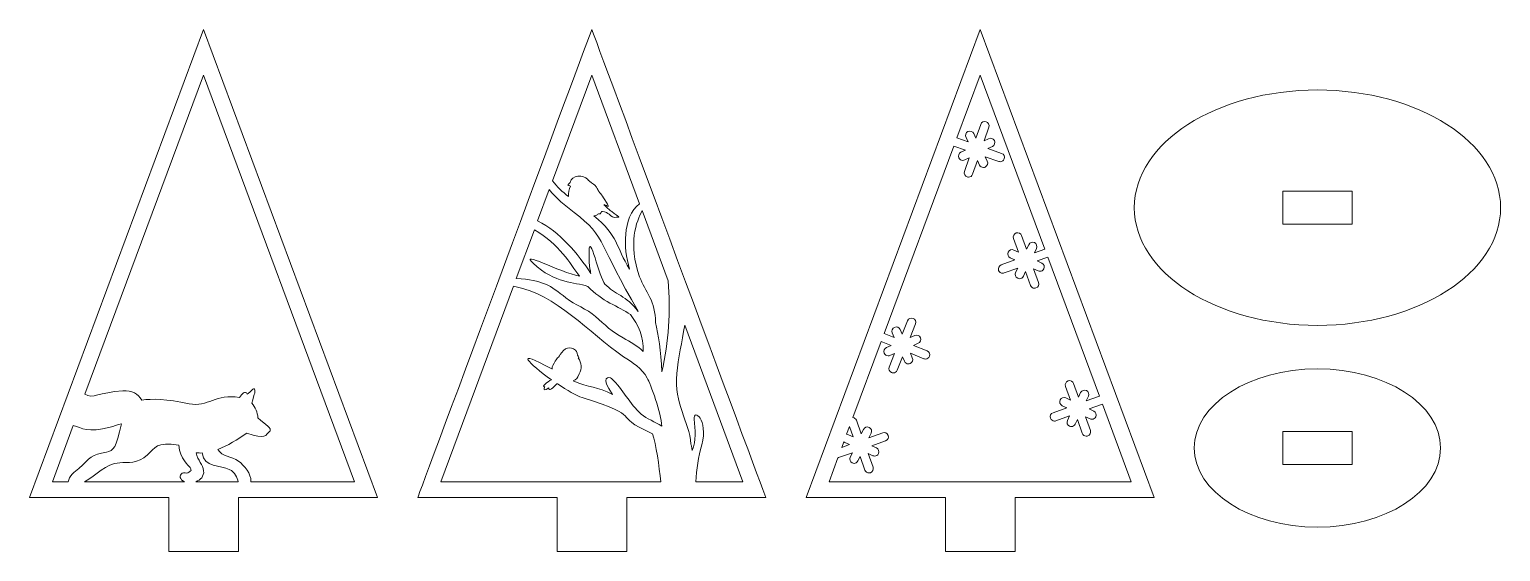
# Model space of a CAD drawing. Header units: inches. Extents: x 0 to 424, y -152 to -2.
import ezdxf

# ---------------------------------------------------------------- set-up
doc = ezdxf.new("R2010")
doc.units = ezdxf.units.IN
doc.header["$MEASUREMENT"] = 0
doc.layers.add('_U+0421_U+043B_U+043E_U+0439 1', color=7, linetype='Continuous')

msp = doc.modelspace()

# ---------------------------------------------------------------- linework, layer by layer
at = {"layer": '_U+0421_U+043B_U+043E_U+0439 1', "color": 1, "lineweight": 5, "true_color": 0xff1200}
for points in [[(50.11, -2.16), (0, -136.88), (40.16, -136.88), (40.16, -152.4), (60.17, -152.4), (60.17, -136.88), (100.23, -136.88), (50.11, -2.16)], [(273.77, -2.16), (223.66, -136.88), (263.82, -136.88), (263.82, -152.4), (283.83, -152.4), (283.83, -136.88), (323.89, -136.88), (273.77, -2.16)], [(380.91, -48.68), (360.91, -48.68), (360.91, -58.21), (380.91, -58.21), (380.91, -48.68)], [(380.91, -117.83), (360.91, -117.83), (360.91, -127.35), (380.91, -127.35), (380.91, -117.83)]]:
    msp.add_lwpolyline(points, dxfattribs=at)
for points, knots in [([(161.94, -2.16), (161.11, -4.39), (112.36, -135.45), (111.83, -136.88), (111.83, -136.88), (151.99, -136.88), (151.99, -136.88), (151.99, -136.88), (151.99, -152.4), (151.99, -152.4), (151.99, -152.4), (172, -152.4), (172, -152.4), (172, -152.4), (172, -136.88), (172, -136.88), (172, -136.88), (212.06, -136.88), (212.06, -136.88), (210.23, -131.95), (162.88, -4.69), (161.94, -2.16)], [0, 0, 0, 0, 1, 1, 1, 2, 2, 2, 3, 3, 3, 4, 4, 4, 5, 5, 5, 6, 6, 6, 7, 7, 7, 7]), ([(93.63, -132.29), (93.63, -132.29), (63.77, -132.29), (63.77, -132.29), (63.91, -129.97), (61.9, -127.65), (60.19, -126.36), (58.15, -124.81), (55.48, -125.3), (54.27, -123.01), (57, -121.94), (60.02, -120.18), (62.56, -118.36), (68.18, -120.29), (68.12, -118.78), (68.93, -118.01), (69.04, -117.91), (69.19, -117.86), (69.28, -117.71), (69.76, -116.9), (68.29, -116.12), (65.79, -113.94), (65.68, -112.38), (65.12, -110.87), (64.07, -109.74), (64.88, -106.61), (65.14, -106.32), (64.81, -105.69), (64.49, -105.06), (63.81, -106.46), (62.69, -107.12), (62.13, -105.92), (61.29, -107.03), (60.53, -108.03), (53.63, -106.91), (51.39, -110.91), (46.01, -109.86), (39.41, -108.55), (35.17, -108.32), (32.37, -108.85), (31.23, -107), (29.62, -106.01), (26.91, -106.16), (19.93, -106.56), (18.27, -108.54), (15.95, -107.15), (15.95, -107.15), (50.11, -15.31), (50.11, -15.31), (50.11, -15.31), (93.63, -132.29), (93.63, -132.29)], [0, 0, 0, 0, 1, 1, 1, 2, 2, 2, 3, 3, 3, 4, 4, 4, 5, 5, 5, 6, 6, 6, 7, 7, 7, 8, 8, 8, 9, 9, 9, 10, 10, 10, 11, 11, 11, 12, 12, 12, 13, 13, 13, 14, 14, 14, 15, 15, 15, 16, 16, 16, 17, 17, 17, 17]), ([(161.94, -15.31), (161.94, -15.31), (175.72, -52.34), (175.72, -52.34), (173.07, -54.15), (171.98, -57.78), (171.75, -61.06), (171.36, -64.26), (171.9, -67.81), (172.81, -71.17), (168.9, -64.69), (169.58, -61.59), (162.51, -55.77), (162.8, -55.76), (163.12, -55.72), (163.36, -55.57), (163.55, -55.45), (163.53, -55.37), (163.69, -55.3), (163.98, -55.16), (164.13, -55.33), (164.34, -55.18), (164.85, -54.67), (164.51, -54.3), (165.61, -54.66), (166.52, -54.97), (166.54, -55.09), (167.45, -55.76), (168.29, -56.36), (168.19, -56.24), (168.98, -56.19), (170.28, -56.13), (169.8, -56.29), (167.67, -54.58), (167.57, -54.52), (165.39, -52.65), (165.47, -52.57), (165.49, -52.55), (165.59, -52.62), (165.9, -52.74), (166.85, -53.06), (167.08, -53.5), (166.21, -51.97), (164.86, -49.64), (164.4, -49.47), (164.03, -48.89), (163.6, -48.27), (163.69, -48.17), (163.29, -47.59), (162.5, -46.49), (162.4, -46.76), (161.85, -46.28), (161.73, -46.18), (161.66, -46.09), (161.49, -45.97), (161.25, -45.78), (161.13, -45.78), (160.82, -45.34), (159.62, -43.82), (156.05, -44), (155.75, -46.21), (155.41, -46.37), (155.15, -46.66), (155.01, -47), (155.29, -47.02), (155.56, -47.12), (155.82, -47.26), (155.33, -48.18), (155.12, -49.17), (155.2, -50.24), (153.51, -48.89), (151.93, -47.42), (150.64, -45.69), (150.64, -45.69), (161.94, -15.31), (161.94, -15.31)], [0, 0, 0, 0, 1, 1, 1, 2, 2, 2, 3, 3, 3, 4, 4, 4, 5, 5, 5, 6, 6, 6, 7, 7, 7, 8, 8, 8, 9, 9, 9, 10, 10, 10, 11, 11, 11, 12, 12, 12, 13, 13, 13, 14, 14, 14, 15, 15, 15, 16, 16, 16, 17, 17, 17, 18, 18, 18, 19, 19, 19, 20, 20, 20, 21, 21, 21, 22, 22, 22, 23, 23, 23, 24, 24, 24, 25, 25, 25, 25]), ([(230.26, -132.29), (230.26, -132.29), (232.82, -125.41), (232.82, -125.41), (232.89, -125.4), (232.96, -125.39), (233.03, -125.36), (233.03, -125.36), (236.98, -123.95), (236.98, -123.95), (236.98, -123.95), (236.36, -125.27), (236.36, -125.27), (236.07, -125.89), (236.33, -126.62), (236.94, -126.91), (237.12, -127), (237.3, -127.03), (237.47, -127.03), (237.93, -127.03), (238.38, -126.77), (238.59, -126.33), (238.59, -126.33), (239.21, -125.01), (239.21, -125.01), (239.21, -125.01), (240.62, -128.96), (240.62, -128.96), (240.8, -129.47), (241.28, -129.78), (241.78, -129.78), (241.92, -129.78), (242.06, -129.76), (242.2, -129.71), (242.84, -129.48), (243.18, -128.77), (242.95, -128.13), (242.95, -128.13), (241.54, -124.18), (241.54, -124.18), (241.54, -124.18), (242.86, -124.81), (242.86, -124.81), (243.03, -124.89), (243.21, -124.93), (243.39, -124.93), (243.85, -124.93), (244.29, -124.67), (244.5, -124.22), (244.79, -123.61), (244.53, -122.87), (243.92, -122.58), (243.92, -122.58), (242.6, -121.95), (242.6, -121.95), (242.6, -121.95), (246.55, -120.55), (246.55, -120.55), (247.19, -120.32), (247.53, -119.61), (247.3, -118.97), (247.07, -118.33), (246.36, -117.99), (245.72, -118.22), (245.72, -118.22), (241.77, -119.63), (241.77, -119.63), (241.77, -119.63), (242.4, -118.31), (242.4, -118.31), (242.69, -117.69), (242.43, -116.96), (241.81, -116.66), (241.19, -116.37), (240.46, -116.63), (240.16, -117.25), (240.16, -117.25), (239.54, -118.57), (239.54, -118.57), (239.54, -118.57), (238.13, -114.62), (238.13, -114.62), (237.97, -114.17), (237.58, -113.87), (237.13, -113.81), (237.13, -113.81), (245.26, -91.98), (245.26, -91.98), (245.26, -91.98), (248.14, -93.14), (248.14, -93.14), (248.14, -93.14), (246.81, -93.71), (246.81, -93.71), (246.18, -93.98), (245.89, -94.71), (246.16, -95.33), (246.36, -95.8), (246.81, -96.08), (247.29, -96.08), (247.45, -96.08), (247.62, -96.05), (247.78, -95.98), (247.78, -95.98), (249.12, -95.41), (249.12, -95.41), (249.12, -95.41), (247.56, -99.3), (247.56, -99.3), (247.31, -99.93), (247.62, -100.65), (248.25, -100.9), (248.4, -100.96), (248.55, -100.99), (248.71, -100.99), (249.2, -100.99), (249.66, -100.7), (249.85, -100.22), (249.85, -100.22), (251.41, -96.32), (251.41, -96.32), (251.41, -96.32), (251.98, -97.66), (251.98, -97.66), (252.19, -98.13), (252.64, -98.41), (253.12, -98.41), (253.28, -98.41), (253.45, -98.38), (253.61, -98.31), (254.23, -98.04), (254.52, -97.32), (254.25, -96.69), (254.25, -96.69), (253.68, -95.35), (253.68, -95.35), (253.68, -95.35), (257.57, -96.91), (257.57, -96.91), (257.72, -96.97), (257.88, -97), (258.03, -97), (258.52, -97), (258.98, -96.7), (259.18, -96.22), (259.43, -95.59), (259.12, -94.87), (258.49, -94.61), (258.49, -94.61), (254.6, -93.06), (254.6, -93.06), (254.6, -93.06), (255.94, -92.48), (255.94, -92.48), (256.56, -92.21), (256.85, -91.49), (256.59, -90.86), (256.32, -90.23), (255.59, -89.95), (254.96, -90.21), (254.96, -90.21), (253.62, -90.79), (253.62, -90.79), (253.62, -90.79), (255.18, -86.9), (255.18, -86.9), (255.43, -86.26), (255.13, -85.54), (254.49, -85.29), (253.86, -85.04), (253.14, -85.35), (252.89, -85.98), (252.89, -85.98), (251.33, -89.87), (251.33, -89.87), (251.33, -89.87), (250.76, -88.53), (250.76, -88.53), (250.49, -87.9), (249.76, -87.61), (249.14, -87.88), (248.51, -88.15), (248.22, -88.88), (248.49, -89.5), (248.49, -89.5), (249.06, -90.84), (249.06, -90.84), (249.06, -90.84), (246.12, -89.67), (246.12, -89.67), (246.12, -89.67), (266.19, -35.7), (266.19, -35.7), (266.19, -35.7), (269.55, -36.85), (269.55, -36.85), (269.55, -36.85), (268.24, -37.49), (268.24, -37.49), (267.63, -37.79), (267.38, -38.53), (267.68, -39.14), (267.89, -39.58), (268.33, -39.84), (268.79, -39.84), (268.97, -39.84), (269.15, -39.8), (269.33, -39.71), (269.33, -39.71), (270.64, -39.07), (270.64, -39.07), (270.64, -39.07), (269.28, -43.04), (269.28, -43.04), (269.05, -43.68), (269.4, -44.38), (270.04, -44.6), (270.17, -44.65), (270.31, -44.67), (270.44, -44.67), (270.96, -44.67), (271.43, -44.35), (271.61, -43.84), (271.61, -43.84), (272.97, -39.87), (272.97, -39.87), (272.97, -39.87), (273.61, -41.18), (273.61, -41.18), (273.83, -41.62), (274.27, -41.88), (274.72, -41.88), (274.9, -41.88), (275.09, -41.83), (275.26, -41.75), (275.88, -41.45), (276.13, -40.71), (275.83, -40.1), (275.83, -40.1), (275.19, -38.79), (275.19, -38.79), (275.19, -38.79), (279.16, -40.15), (279.16, -40.15), (279.29, -40.2), (279.42, -40.22), (279.56, -40.22), (280.07, -40.22), (280.55, -39.9), (280.72, -39.38), (280.95, -38.74), (280.6, -38.04), (279.96, -37.81), (279.96, -37.81), (275.99, -36.45), (275.99, -36.45), (275.99, -36.45), (277.3, -35.81), (277.3, -35.81), (277.92, -35.51), (278.17, -34.77), (277.87, -34.16), (277.57, -33.55), (276.83, -33.3), (276.22, -33.59), (276.22, -33.59), (274.91, -34.23), (274.91, -34.23), (274.91, -34.23), (276.27, -30.27), (276.27, -30.27), (276.49, -29.62), (276.15, -28.92), (275.5, -28.7), (274.86, -28.48), (274.16, -28.82), (273.94, -29.47), (273.94, -29.47), (272.57, -33.43), (272.57, -33.43), (272.57, -33.43), (271.93, -32.12), (271.93, -32.12), (271.63, -31.51), (270.89, -31.26), (270.28, -31.56), (269.67, -31.86), (269.42, -32.59), (269.71, -33.21), (269.71, -33.21), (270.35, -34.52), (270.35, -34.52), (270.35, -34.52), (267.05, -33.38), (267.05, -33.38), (267.05, -33.38), (273.77, -15.31), (273.77, -15.31), (273.77, -15.31), (292.4, -65.38), (292.4, -65.38), (292.4, -65.38), (289.39, -66.46), (289.39, -66.46), (289.39, -66.46), (290.01, -65.15), (290.01, -65.15), (290.3, -64.53), (290.03, -63.79), (289.41, -63.5), (288.8, -63.21), (288.06, -63.48), (287.77, -64.1), (287.77, -64.1), (287.15, -65.41), (287.15, -65.41), (287.15, -65.41), (285.73, -61.47), (285.73, -61.47), (285.5, -60.83), (284.79, -60.5), (284.15, -60.73), (283.51, -60.96), (283.17, -61.67), (283.41, -62.31), (283.41, -62.31), (284.83, -66.25), (284.83, -66.25), (284.83, -66.25), (283.51, -65.63), (283.51, -65.63), (282.89, -65.34), (282.16, -65.61), (281.87, -66.23), (281.58, -66.84), (281.84, -67.58), (282.46, -67.87), (282.46, -67.87), (283.78, -68.49), (283.78, -68.49), (283.78, -68.49), (279.84, -69.91), (279.84, -69.91), (279.19, -70.14), (278.86, -70.85), (279.09, -71.49), (279.27, -71.99), (279.75, -72.31), (280.25, -72.31), (280.39, -72.31), (280.53, -72.28), (280.67, -72.23), (280.67, -72.23), (284.62, -70.81), (284.62, -70.81), (284.62, -70.81), (284, -72.13), (284, -72.13), (283.71, -72.75), (283.97, -73.48), (284.59, -73.77), (284.76, -73.85), (284.94, -73.89), (285.11, -73.89), (285.58, -73.89), (286.02, -73.63), (286.23, -73.18), (286.23, -73.18), (286.85, -71.86), (286.85, -71.86), (286.85, -71.86), (288.27, -75.8), (288.27, -75.8), (288.46, -76.31), (288.93, -76.62), (289.44, -76.62), (289.58, -76.62), (289.72, -76.6), (289.86, -76.55), (290.5, -76.32), (290.83, -75.61), (290.6, -74.97), (290.6, -74.97), (289.18, -71.02), (289.18, -71.02), (289.18, -71.02), (290.49, -71.64), (290.49, -71.64), (290.66, -71.72), (290.84, -71.76), (291.02, -71.76), (291.48, -71.76), (291.93, -71.5), (292.14, -71.05), (292.43, -70.43), (292.16, -69.7), (291.54, -69.41), (291.54, -69.41), (290.22, -68.79), (290.22, -68.79), (290.22, -68.79), (293.26, -67.69), (293.26, -67.69), (293.26, -67.69), (308.14, -107.69), (308.14, -107.69), (308.14, -107.69), (304.33, -109.04), (304.33, -109.04), (304.33, -109.04), (304.95, -107.73), (304.95, -107.73), (305.25, -107.11), (304.98, -106.37), (304.37, -106.08), (303.75, -105.79), (303.02, -106.05), (302.72, -106.67), (302.72, -106.67), (302.1, -107.98), (302.1, -107.98), (302.1, -107.98), (300.69, -104.03), (300.69, -104.03), (300.46, -103.39), (299.76, -103.06), (299.11, -103.29), (298.47, -103.51), (298.14, -104.22), (298.37, -104.86), (298.37, -104.86), (299.77, -108.81), (299.77, -108.81), (299.77, -108.81), (298.46, -108.19), (298.46, -108.19), (297.84, -107.9), (297.1, -108.16), (296.81, -108.77), (296.52, -109.39), (296.78, -110.13), (297.4, -110.42), (297.4, -110.42), (298.71, -111.04), (298.71, -111.04), (298.71, -111.04), (294.76, -112.45), (294.76, -112.45), (294.12, -112.68), (293.79, -113.39), (294.02, -114.03), (294.2, -114.53), (294.67, -114.85), (295.18, -114.85), (295.32, -114.85), (295.46, -114.83), (295.59, -114.78), (295.59, -114.78), (299.54, -113.37), (299.54, -113.37), (299.54, -113.37), (298.92, -114.69), (298.92, -114.69), (298.63, -115.3), (298.89, -116.04), (299.5, -116.33), (299.67, -116.41), (299.85, -116.45), (300.03, -116.45), (300.49, -116.45), (300.94, -116.19), (301.15, -115.75), (301.15, -115.75), (301.77, -114.43), (301.77, -114.43), (301.77, -114.43), (303.18, -118.38), (303.18, -118.38), (303.36, -118.88), (303.84, -119.2), (304.34, -119.2), (304.48, -119.2), (304.62, -119.18), (304.76, -119.13), (305.4, -118.9), (305.74, -118.19), (305.51, -117.55), (305.51, -117.55), (304.1, -113.6), (304.1, -113.6), (304.1, -113.6), (305.42, -114.22), (305.42, -114.22), (305.59, -114.31), (305.77, -114.34), (305.94, -114.34), (306.41, -114.34), (306.85, -114.08), (307.06, -113.64), (307.35, -113.02), (307.09, -112.29), (306.47, -111.99), (306.47, -111.99), (305.16, -111.37), (305.16, -111.37), (305.16, -111.37), (309, -110), (309, -110), (309, -110), (317.29, -132.29), (317.29, -132.29), (317.29, -132.29), (230.26, -132.29), (230.26, -132.29)], [0, 0, 0, 0, 1, 1, 1, 2, 2, 2, 3, 3, 3, 4, 4, 4, 5, 5, 5, 6, 6, 6, 7, 7, 7, 8, 8, 8, 9, 9, 9, 10, 10, 10, 11, 11, 11, 12, 12, 12, 13, 13, 13, 14, 14, 14, 15, 15, 15, 16, 16, 16, 17, 17, 17, 18, 18, 18, 19, 19, 19, 20, 20, 20, 21, 21, 21, 22, 22, 22, 23, 23, 23, 24, 24, 24, 25, 25, 25, 26, 26, 26, 27, 27, 27, 28, 28, 28, 29, 29, 29, 30, 30, 30, 31, 31, 31, 32, 32, 32, 33, 33, 33, 34, 34, 34, 35, 35, 35, 36, 36, 36, 37, 37, 37, 38, 38, 38, 39, 39, 39, 40, 40, 40, 41, 41, 41, 42, 42, 42, 43, 43, 43, 44, 44, 44, 45, 45, 45, 46, 46, 46, 47, 47, 47, 48, 48, 48, 49, 49, 49, 50, 50, 50, 51, 51, 51, 52, 52, 52, 53, 53, 53, 54, 54, 54, 55, 55, 55, 56, 56, 56, 57, 57, 57, 58, 58, 58, 59, 59, 59, 60, 60, 60, 61, 61, 61, 62, 62, 62, 63, 63, 63, 64, 64, 64, 65, 65, 65, 66, 66, 66, 67, 67, 67, 68, 68, 68, 69, 69, 69, 70, 70, 70, 71, 71, 71, 72, 72, 72, 73, 73, 73, 74, 74, 74, 75, 75, 75, 76, 76, 76, 77, 77, 77, 78, 78, 78, 79, 79, 79, 80, 80, 80, 81, 81, 81, 82, 82, 82, 83, 83, 83, 84, 84, 84, 85, 85, 85, 86, 86, 86, 87, 87, 87, 88, 88, 88, 89, 89, 89, 90, 90, 90, 91, 91, 91, 92, 92, 92, 93, 93, 93, 94, 94, 94, 95, 95, 95, 96, 96, 96, 97, 97, 97, 98, 98, 98, 99, 99, 99, 100, 100, 100, 101, 101, 101, 102, 102, 102, 103, 103, 103, 104, 104, 104, 105, 105, 105, 106, 106, 106, 107, 107, 107, 108, 108, 108, 109, 109, 109, 110, 110, 110, 111, 111, 111, 112, 112, 112, 113, 113, 113, 114, 114, 114, 115, 115, 115, 116, 116, 116, 117, 117, 117, 118, 118, 118, 119, 119, 119, 120, 120, 120, 121, 121, 121, 122, 122, 122, 123, 123, 123, 124, 124, 124, 125, 125, 125, 126, 126, 126, 127, 127, 127, 128, 128, 128, 129, 129, 129, 130, 130, 130, 131, 131, 131, 132, 132, 132, 133, 133, 133, 134, 134, 134, 135, 135, 135, 136, 136, 136, 137, 137, 137, 138, 138, 138, 139, 139, 139, 140, 140, 140, 141, 141, 141, 142, 142, 142, 143, 143, 143, 144, 144, 144, 145, 145, 145, 146, 146, 146, 147, 147, 147, 148, 148, 148, 149, 149, 149, 150, 150, 150, 151, 151, 151, 152, 152, 152, 153, 153, 153, 154, 154, 154, 155, 155, 155, 156, 156, 156, 157, 157, 157, 158, 158, 158, 159, 159, 159, 160, 160, 160, 161, 161, 161, 162, 162, 162, 163, 163, 163, 164, 164, 164, 165, 165, 165, 166, 166, 166, 167, 167, 167, 168, 168, 168, 169, 169, 169, 170, 170, 170, 171, 171, 171, 171]), ([(423.65, -53.45), (423.65, -72.15), (400.03, -87.31), (370.91, -87.31), (341.78, -87.31), (318.17, -72.15), (318.17, -53.45), (318.17, -34.74), (341.78, -19.58), (370.91, -19.58), (400.03, -19.58), (423.65, -34.74), (423.65, -53.45)], [0, 0, 0, 0, 1, 1, 1, 2, 2, 2, 3, 3, 3, 4, 4, 4, 4]), ([(149.7, -48.23), (151.72, -50.75), (154.26, -52.85), (156.87, -54.81), (166.26, -61.89), (163.94, -64.19), (175.32, -83.26), (175.3, -83.28), (175.31, -83.27), (175.28, -83.29), (171.89, -78.73), (168.58, -78.4), (165.72, -75.41), (164.27, -73.88), (161.13, -60.06), (161.15, -66.11), (161.15, -70.82), (161.7, -72.42), (161.7, -72.42), (157.8, -66.6), (152.8, -60.4), (146.34, -57.25), (146.34, -57.25), (149.7, -48.23), (149.7, -48.23)], [0, 0, 0, 0, 1, 1, 1, 2, 2, 2, 3, 3, 3, 4, 4, 4, 5, 5, 5, 6, 6, 6, 7, 7, 7, 8, 8, 8, 8]), ([(182.16, -100.67), (181.82, -94.58), (181.15, -90.04), (180.27, -86.47), (180.41, -80.39), (177.32, -77.68), (175.73, -73.31), (172.26, -63.85), (174.83, -57.32), (176.44, -54.28), (176.44, -54.28), (183.95, -74.47), (183.95, -74.47), (184.72, -83.23), (184.11, -92.07), (182.16, -100.67)], [0, 0, 0, 0, 1, 1, 1, 2, 2, 2, 3, 3, 3, 4, 4, 4, 5, 5, 5, 5]), ([(145.4, -59.79), (152.75, -64.2), (155.63, -69.34), (158.42, -73.19), (152.57, -72.01), (140.9, -65.57), (145.05, -69.44), (151.49, -75.43), (156.9, -74.72), (160.77, -76.1), (164.84, -80.41), (169.67, -81.82), (173.05, -84.23), (175.44, -87.13), (176.83, -90.65), (176.77, -94.8), (175.08, -93.21), (173.16, -92.05), (170.97, -90.91), (167.84, -89.27), (165.63, -87.07), (163.02, -84.76), (160.44, -82.47), (157.12, -81.54), (154.47, -79.39), (149.97, -75.71), (148.02, -74.43), (140.2, -73.78), (140.2, -73.78), (145.4, -59.79), (145.4, -59.79)], [0, 0, 0, 0, 1, 1, 1, 2, 2, 2, 3, 3, 3, 4, 4, 4, 5, 5, 5, 6, 6, 6, 7, 7, 7, 8, 8, 8, 9, 9, 9, 10, 10, 10, 10]), ([(167.95, -107.25), (163.45, -104.66), (161.2, -105.47), (156.61, -103.28), (157.56, -102.83), (157.75, -102.64), (158.34, -101.29), (159.06, -99.66), (159.11, -98.12), (158.01, -96.7), (158.13, -96.66), (158.19, -96.71), (158.2, -96.7), (158.26, -96.66), (158.11, -96.22), (157.79, -95.91), (157.89, -94.96), (157.48, -94.48), (156.72, -94.1), (155.9, -93.68), (155.12, -93.7), (154.37, -94.1), (153.53, -94.54), (152.87, -95.69), (152.62, -96.05), (152.12, -96.71), (152.05, -96.68), (151.66, -97.23), (151.49, -97.46), (150.65, -98.92), (150.56, -99.27), (150.5, -99.49), (150.49, -99.69), (150.49, -99.87), (150.49, -99.87), (150.49, -99.86), (150.48, -99.86), (139.09, -93.62), (143.76, -98.29), (150.33, -102.95), (149.26, -103.55), (147.18, -105.13), (148.42, -104.97), (148.37, -105.07), (148.27, -105.26), (148.25, -105.51), (148.21, -105.86), (148.22, -106.11), (149.62, -105.31), (149.29, -106.47), (151.08, -105.22), (151.85, -104.11), (151.93, -104.14), (152, -104.15), (152.08, -104.16), (152.09, -104.16), (152.09, -104.17), (152.1, -104.17), (152.1, -104.17), (152.1, -104.17), (152.1, -104.17), (154.81, -105.99), (157.53, -107.57), (159.18, -108.08), (178.17, -114.03), (166.44, -112.74), (179.46, -118.49), (180.45, -121.54), (181.31, -127.91), (181.84, -132.29), (181.84, -132.29), (118.43, -132.29), (118.43, -132.29), (118.43, -132.29), (139.36, -76.03), (139.36, -76.03), (152.07, -78.38), (160.8, -89.36), (171.08, -96.32), (173.74, -98.12), (176.34, -99.58), (177.93, -102.49), (178.81, -104.1), (182.01, -112.66), (182.1, -116.3), (180.15, -115.09), (177.75, -114.21), (176.17, -112.85), (172.79, -109.94), (170.97, -105.65), (167.65, -102.65), (166.93, -101.99), (164.15, -101.96), (167.95, -107.25)], [0, 0, 0, 0, 1, 1, 1, 2, 2, 2, 3, 3, 3, 4, 4, 4, 5, 5, 5, 6, 6, 6, 7, 7, 7, 8, 8, 8, 9, 9, 9, 10, 10, 10, 11, 11, 11, 12, 12, 12, 13, 13, 13, 14, 14, 14, 15, 15, 15, 16, 16, 16, 17, 17, 17, 18, 18, 18, 19, 19, 19, 20, 20, 20, 21, 21, 21, 22, 22, 22, 23, 23, 23, 24, 24, 24, 25, 25, 25, 26, 26, 26, 27, 27, 27, 28, 28, 28, 29, 29, 29, 30, 30, 30, 31, 31, 31, 31]), ([(191.45, -114.3), (191.78, -117.44), (192.02, -120.46), (190.85, -123.33), (190.71, -122.28), (190.59, -121.58), (190.49, -121.48), (189.97, -114.78), (185.59, -110.05), (186.4, -101.17), (186.8, -96.77), (187.92, -92.09), (188.71, -87.26), (188.71, -87.26), (205.46, -132.29), (205.46, -132.29), (205.46, -132.29), (191.89, -132.29), (191.89, -132.29), (192.07, -128.71), (192.65, -125.17), (193.59, -121.71), (195.62, -114.28), (191.11, -111.2), (191.45, -114.3)], [0, 0, 0, 0, 1, 1, 1, 2, 2, 2, 3, 3, 3, 4, 4, 4, 5, 5, 5, 6, 6, 6, 7, 7, 7, 8, 8, 8, 8]), ([(406.36, -122.59), (406.36, -135.16), (390.49, -145.36), (370.91, -145.36), (351.33, -145.36), (335.45, -135.16), (335.45, -122.59), (335.45, -110.02), (351.33, -99.82), (370.91, -99.82), (390.49, -99.82), (406.36, -110.02), (406.36, -122.59)], [0, 0, 0, 0, 1, 1, 1, 2, 2, 2, 3, 3, 3, 4, 4, 4, 4]), ([(12.62, -116.1), (15.07, -116.89), (16.81, -118.25), (23.28, -116.63), (24.18, -116.41), (25.36, -115.86), (26.5, -115.61), (25, -122.65), (24.24, -123.41), (22.18, -123.76), (17.83, -124.5), (17.54, -125.4), (14.24, -128.52), (12.91, -129.33), (11.39, -130.76), (11.2, -132.29), (11.2, -132.29), (6.6, -132.29), (6.6, -132.29), (6.6, -132.29), (12.62, -116.1), (12.62, -116.1)], [0, 0, 0, 0, 1, 1, 1, 2, 2, 2, 3, 3, 3, 4, 4, 4, 5, 5, 5, 6, 6, 6, 7, 7, 7, 7]), ([(237.21, -119.4), (237.21, -119.4), (235.9, -118.77), (235.9, -118.77), (235.71, -118.68), (235.52, -118.65), (235.33, -118.66), (235.33, -118.66), (236.16, -116.44), (236.16, -116.44), (236.16, -116.44), (237.21, -119.4), (237.21, -119.4)], [0, 0, 0, 0, 1, 1, 1, 2, 2, 2, 3, 3, 3, 4, 4, 4, 4]), ([(15.87, -132.29), (19.26, -130.46), (21.95, -127.13), (26, -126.83), (28.3, -126.66), (31.23, -127.27), (34.02, -124.57), (36.21, -122.46), (36.43, -120.83), (43.03, -121.75), (43.39, -125.9), (45.84, -127.53), (46.29, -128.25), (46.46, -128.49), (46.55, -128.76), (46.54, -129.06), (46.24, -129.3), (45.94, -129.53), (45.64, -129.77), (45.1, -129.93), (44.54, -129.59), (43.98, -129.88), (43.01, -130.39), (43.24, -131.71), (44.63, -132.29), (44.63, -132.29), (15.87, -132.29), (15.87, -132.29)], [0, 0, 0, 0, 1, 1, 1, 2, 2, 2, 3, 3, 3, 4, 4, 4, 5, 5, 5, 6, 6, 6, 7, 7, 7, 8, 8, 8, 9, 9, 9, 9]), ([(234.54, -120.79), (234.63, -120.87), (234.72, -120.95), (234.84, -121), (234.84, -121), (236.15, -121.63), (236.15, -121.63), (236.15, -121.63), (233.93, -122.42), (233.93, -122.42), (233.93, -122.42), (234.54, -120.79), (234.54, -120.79)], [0, 0, 0, 0, 1, 1, 1, 2, 2, 2, 3, 3, 3, 4, 4, 4, 4]), ([(50.17, -129.16), (49.97, -127.29), (48.52, -126.28), (47.97, -123.95), (48.57, -124.04), (49.16, -124.06), (49.76, -124.04), (50.06, -128.26), (55.32, -127.53), (57.56, -128.75), (59.28, -129.69), (59.8, -131.09), (60.15, -132.29), (60.15, -132.29), (47.92, -132.29), (47.92, -132.29), (49.27, -131.82), (50.34, -130.77), (50.17, -129.16)], [0, 0, 0, 0, 1, 1, 1, 2, 2, 2, 3, 3, 3, 4, 4, 4, 5, 5, 5, 6, 6, 6, 6])]:
    msp.add_open_spline(points, degree=3, knots=knots, dxfattribs=at)

doc.saveas('drawing.dxf')
